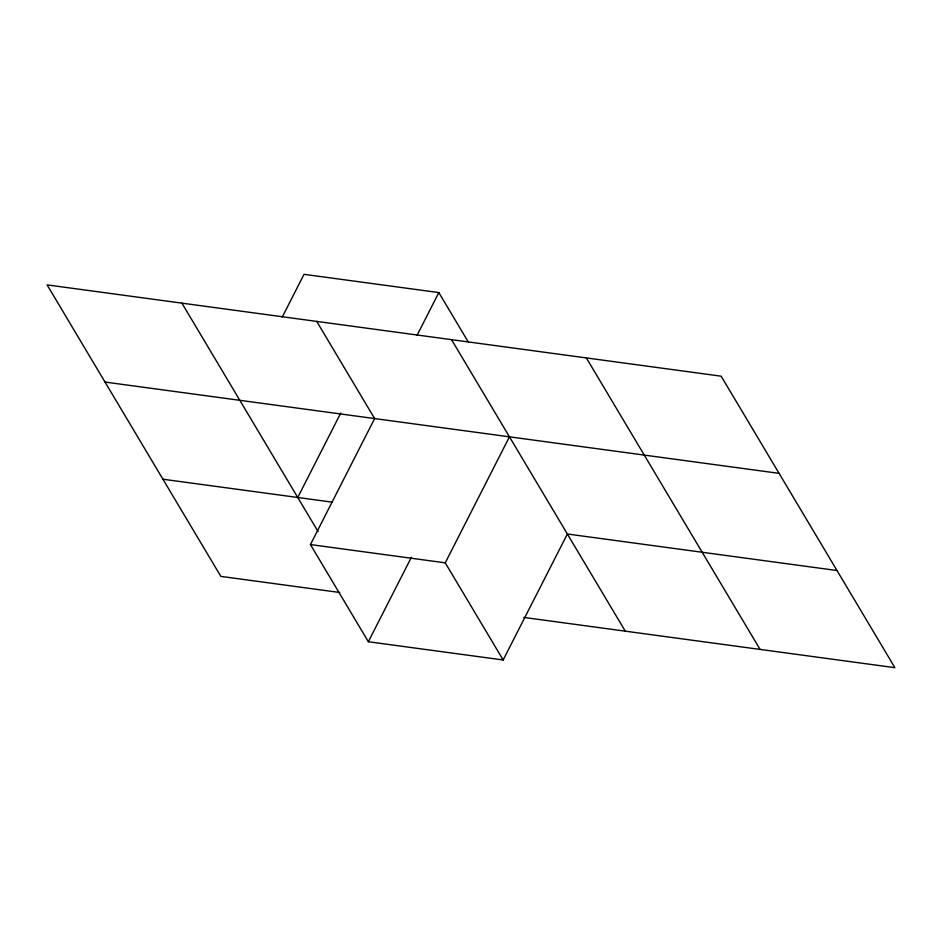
<?xml version="1.0" encoding="UTF-8"?>
<svg xmlns="http://www.w3.org/2000/svg" width="942" height="942" viewBox="0 0 942 942"><rect width="100%" height="100%" fill="white"/><g stroke="black" fill="none" stroke-linecap="round" stroke-linejoin="round"><path stroke-width="1.41" d="M282.188 317.183L304.019 274.322L438.831 292.573L468.162 341.793M297.743 497.482L340.757 413.043M836.991 570.522L567.367 533.996L503.169 659.989L368.357 641.737L310.436 544.57L374.633 418.578L316.724 321.41M417 335.446L438.831 292.573M368.357 641.737L411.371 557.299M503.169 659.989L445.248 562.833L509.445 436.829M105.009 382.052L779.081 473.355M162.919 479.219L332.526 502.192M310.436 544.57L445.248 562.833M339.709 592.483L220.84 576.386L47.1 284.884L721.16 376.188L894.9 667.678L523.799 617.422M586.348 357.925L760.088 649.427M451.536 339.662L625.276 631.164M181.912 303.147L318.043 531.547"/></g></svg>
